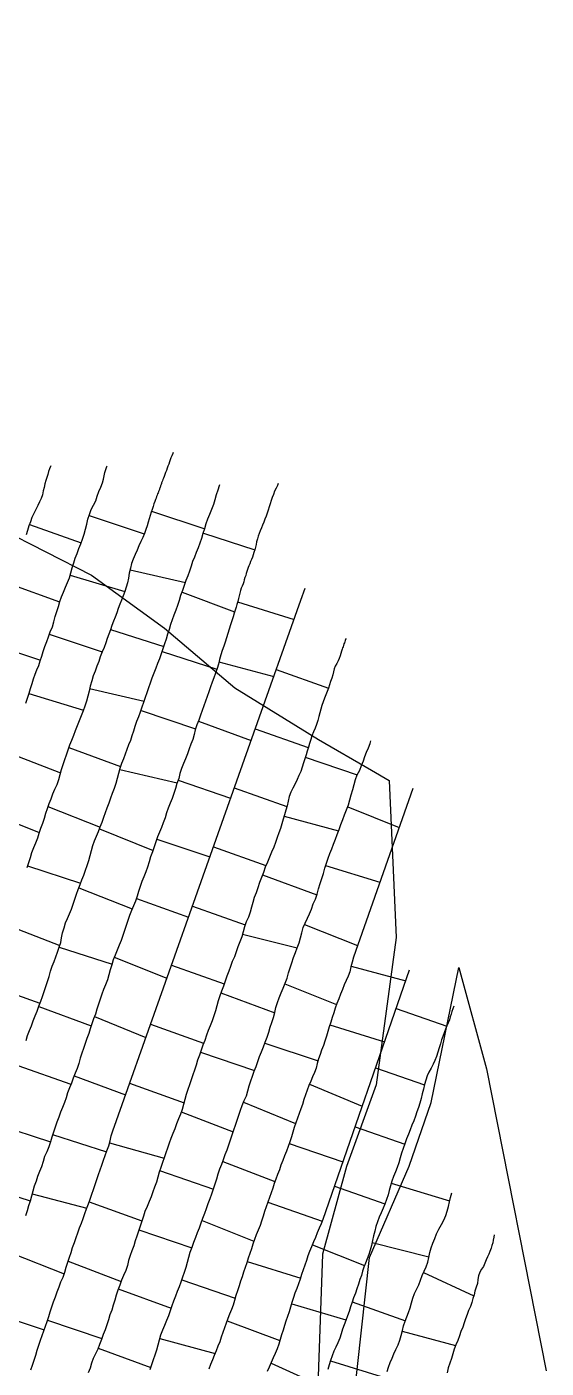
# Model space of a CAD drawing. Extents: x 703186 to 703989, y 1560402 to 1561368.
# Drawn here: x 703926.1 to 703967.6, y 1560794 to 1560900.9 of the extents above; entities that cross this region are included whole.
import ezdxf

# ---------------------------------------------------------------- set-up
doc = ezdxf.new("R2010")
doc.units = 0
for name, color, linetype in [('10124_2002_REAL', 30, 'Continuous'), ('AGROCAD PLL', 7, 'Continuous'), ('PANTE_2002', 7, 'Continuous')]:
    doc.layers.add(name, color=color, linetype=linetype)

msp = doc.modelspace()

# ---------------------------------------------------------------- linework, layer by layer
at = {"layer": '10124_2002_REAL'}
for points in [[(703937.8133, 1560867.0003), (703937.7774, 1560866.9059), (703937.7068, 1560866.741), (703937.6398, 1560866.5747), (703937.5822, 1560866.409), (703937.5182, 1560866.2402), (703937.4586, 1560866.0737), (703937.3982, 1560865.9045), (703937.3357, 1560865.7358), (703937.2718, 1560865.5669), (703937.204, 1560865.3999), (703937.1417, 1560865.2352), (703937.0839, 1560865.0819), (703937.034, 1560864.9475), (703936.9887, 1560864.8333), (703936.9564, 1560864.7454), (703936.9265, 1560864.6775), (703936.9031, 1560864.6184), (703936.8884, 1560864.5765), (703936.8747, 1560864.5188), (703936.8564, 1560864.4479), (703936.8396, 1560864.3914), (703936.8136, 1560864.3455), (703936.7939, 1560864.2895), (703936.7724, 1560864.2235), (703936.7556, 1560864.166), (703936.7352, 1560864.112), (703936.7179, 1560864.0549), (703936.6974, 1560863.995), (703936.6761, 1560863.9374), (703936.6529, 1560863.8823), (703936.6327, 1560863.8247), (703936.6085, 1560863.7683), (703936.5739, 1560863.695), (703936.5353, 1560863.5904), (703936.4934, 1560863.4784), (703936.447, 1560863.3639), (703936.4049, 1560863.2367), (703936.3514, 1560863.0781), (703936.2838, 1560862.8937), (703936.2106, 1560862.6872), (703936.1258, 1560862.4637), (703936.0477, 1560862.2264), (703935.9697, 1560861.975), (703935.8982, 1560861.7128), (703935.8193, 1560861.4377), (703935.7265, 1560861.1553), (703935.6267, 1560860.859), (703935.5254, 1560860.5502), (703935.4017, 1560860.2301), (703935.243, 1560859.8998), (703935.0867, 1560859.5638), (703934.9402, 1560859.2186), (703934.7914, 1560858.8598), (703934.6201, 1560858.504), (703934.4922, 1560858.1443), (703934.4032, 1560857.7675), (703934.3146, 1560857.3724), (703934.2492, 1560856.9889), (703934.1732, 1560856.6174), (703934.0625, 1560856.2606), (703933.9572, 1560855.9131), (703933.829, 1560855.5608), (703933.6975, 1560855.2279), (703933.5568, 1560854.8902), (703933.424, 1560854.5544), (703933.3125, 1560854.212), (703933.1839, 1560853.8676), (703933.0437, 1560853.5379), (703932.9121, 1560853.2), (703932.802, 1560852.8594), (703932.6819, 1560852.5213), (703932.5517, 1560852.1761), (703932.4342, 1560851.8163), (703932.2977, 1560851.4611), (703932.1538, 1560851.0893), (703931.9973, 1560850.7157), (703931.8692, 1560850.3429), (703931.7262, 1560849.9552), (703931.5784, 1560849.5604), (703931.4403, 1560849.1769), (703931.3143, 1560848.7855), (703931.1955, 1560848.3741), (703931.1013, 1560847.9705), (703931.0053, 1560847.5597), (703930.9018, 1560847.1611), (703930.7744, 1560846.774), (703930.628, 1560846.3992), (703930.4795, 1560846.0092), (703930.3209, 1560845.6072), (703930.1563, 1560845.2051), (703929.9918, 1560844.8108), (703929.8506, 1560844.4223), (703929.6892, 1560844.0336), (703929.5412, 1560843.6501), (703929.4004, 1560843.2654), (703929.2622, 1560842.8727), (703929.1307, 1560842.4814), (703928.9975, 1560842.0894), (703928.8843, 1560841.6876), (703928.7819, 1560841.2904), (703928.6578, 1560840.9046), (703928.5166, 1560840.5094), (703928.3346, 1560840.1338), (703928.1771, 1560839.7533), (703928.0384, 1560839.3643), (703927.9011, 1560838.9709), (703927.7528, 1560838.595), (703927.621, 1560838.2089), (703927.51, 1560837.8071), (703927.3923, 1560837.4085), (703927.2333, 1560837.0182), (703927.106, 1560836.6261), (703926.9807, 1560836.2429), (703926.8323, 1560835.8537), (703926.6745, 1560835.4674), (703926.5176, 1560835.0715), (703926.392, 1560834.68), (703926.2613, 1560834.2777), (703926.1298, 1560833.8772)], [(703926.0501, 1560847.0069), (703926.1898, 1560847.4039), (703926.3096, 1560847.7998), (703926.4231, 1560848.1869), (703926.5572, 1560848.5687), (703926.6671, 1560848.947), (703926.7941, 1560849.3131), (703926.9465, 1560849.667), (703927.081, 1560850.023), (703927.2063, 1560850.3838), (703927.3296, 1560850.7493), (703927.4519, 1560851.1337), (703927.5791, 1560851.5228), (703927.7245, 1560851.9132), (703927.8565, 1560852.3101), (703927.9893, 1560852.7104), (703928.1746, 1560853.1021), (703928.3003, 1560853.506), (703928.4027, 1560853.9169), (703928.5218, 1560854.3309), (703928.6506, 1560854.727), (703928.7627, 1560855.117), (703928.8982, 1560855.4963), (703929.0539, 1560855.8725), (703929.2201, 1560856.2507), (703929.3742, 1560856.6306), (703929.5288, 1560857.0129), (703929.6438, 1560857.3965), (703929.7604, 1560857.7964), (703929.8738, 1560858.1901), (703930.0019, 1560858.5717), (703930.1424, 1560858.9535), (703930.2903, 1560859.3327), (703930.4466, 1560859.7116), (703930.5745, 1560860.0946), (703930.7071, 1560860.483), (703930.828, 1560860.8729), (703930.9302, 1560861.2755), (703931.0135, 1560861.6779), (703931.1346, 1560862.0453), (703931.2604, 1560862.4413), (703931.4459, 1560862.7891), (703931.6319, 1560863.1386), (703931.7593, 1560863.515), (703931.8849, 1560863.886), (703932.046, 1560864.233), (703932.1692, 1560864.5654), (703932.2569, 1560864.8645), (703932.296, 1560865.1464), (703932.3575, 1560865.4092), (703932.4359, 1560865.6513), (703932.5121, 1560865.8819), (703932.5344, 1560865.9421)], [(703928.041, 1560865.9421), (703928.0207, 1560865.8928), (703927.9425, 1560865.6933), (703927.8705, 1560865.4808), (703927.7994, 1560865.2543), (703927.7254, 1560865.0141), (703927.6488, 1560864.7659), (703927.5782, 1560864.5003), (703927.5104, 1560864.218), (703927.4505, 1560863.9287), (703927.3745, 1560863.6331), (703927.2684, 1560863.3397), (703927.1417, 1560863.0536), (703927.001, 1560862.7628), (703926.8422, 1560862.4586), (703926.6844, 1560862.1399), (703926.5275, 1560861.818), (703926.416, 1560861.4811), (703926.2968, 1560861.1416), (703926.1874, 1560860.7868), (703926.0806, 1560860.4234)], [(703946.1922, 1560864.5214), (703946.1307, 1560864.3716), (703946.0301, 1560864.1413), (703945.9145, 1560863.9018), (703945.8099, 1560863.6541), (703945.7211, 1560863.4101), (703945.6328, 1560863.1633), (703945.5513, 1560862.9097), (703945.4787, 1560862.6571), (703945.3992, 1560862.4055), (703945.316, 1560862.1541), (703945.2272, 1560861.9154), (703945.1383, 1560861.682), (703945.0399, 1560861.4502), (703944.9472, 1560861.2136), (703944.8525, 1560860.9778), (703944.7598, 1560860.7516), (703944.6837, 1560860.5329), (703944.6115, 1560860.3146), (703944.543, 1560860.0999), (703944.4761, 1560859.8856), (703944.4296, 1560859.6676), (703944.378, 1560859.4528), (703944.3276, 1560859.2385), (703944.2634, 1560859.032), (703944.1976, 1560858.8369), (703944.1344, 1560858.6516), (703944.0639, 1560858.4705), (703943.9943, 1560858.2931), (703943.9251, 1560858.1227), (703943.8629, 1560857.9722), (703943.8067, 1560857.8207), (703943.7532, 1560857.6613), (703943.7, 1560857.5009), (703943.6494, 1560857.3441), (703943.6007, 1560857.1877), (703943.5458, 1560857.0219), (703943.4934, 1560856.8533), (703943.4484, 1560856.6869), (703943.3949, 1560856.5162), (703943.3233, 1560856.345), (703943.2516, 1560856.1734), (703943.1861, 1560855.9799), (703943.1356, 1560855.7834), (703943.0908, 1560855.5726), (703943.033, 1560855.3537), (703942.9682, 1560855.1254), (703942.8943, 1560854.8861), (703942.8293, 1560854.6674), (703942.7594, 1560854.4376), (703942.6846, 1560854.1787), (703942.5981, 1560853.8941), (703942.4961, 1560853.5792), (703942.3911, 1560853.2568), (703942.291, 1560852.9208), (703942.1816, 1560852.5762), (703942.0659, 1560852.2286), (703941.9555, 1560851.8779), (703941.8482, 1560851.5434), (703941.7324, 1560851.215), (703941.6221, 1560850.8607), (703941.5207, 1560850.4986), (703941.4215, 1560850.1284), (703941.3137, 1560849.7621), (703941.1924, 1560849.4087), (703941.0613, 1560849.0411), (703940.9332, 1560848.6764), (703940.7944, 1560848.3031), (703940.6542, 1560847.9233), (703940.5259, 1560847.5497), (703940.4001, 1560847.1704), (703940.258, 1560846.7995), (703940.1207, 1560846.42), (703939.9879, 1560846.0438), (703939.8571, 1560845.6576), (703939.7163, 1560845.2763), (703939.5825, 1560844.8939), (703939.4862, 1560844.5022), (703939.3741, 1560844.1206), (703939.2315, 1560843.7404), (703939.0981, 1560843.3615), (703938.962, 1560842.9695), (703938.7946, 1560842.5821), (703938.6302, 1560842.2053), (703938.4742, 1560841.8088), (703938.3578, 1560841.4113), (703938.2552, 1560841.0116), (703938.1173, 1560840.6077), (703937.9972, 1560840.1995), (703937.8587, 1560839.7972), (703937.7279, 1560839.4096), (703937.5853, 1560839.0287), (703937.4172, 1560838.6401), (703937.2843, 1560838.2534), (703937.1757, 1560837.8587), (703937.0161, 1560837.474), (703936.8723, 1560837.0913), (703936.7213, 1560836.7112), (703936.567, 1560836.3412), (703936.4354, 1560835.9468), (703936.3066, 1560835.5442), (703936.1754, 1560835.1467), (703936.018, 1560834.7477), (703935.8894, 1560834.3455), (703935.7695, 1560833.9392), (703935.6298, 1560833.5489), (703935.4686, 1560833.1666), (703935.3252, 1560832.7772), (703935.1742, 1560832.3929), (703935.056, 1560831.9994), (703934.95, 1560831.6092), (703934.8078, 1560831.2125), (703934.6481, 1560830.8427), (703934.4841, 1560830.4652), (703934.3422, 1560830.0658), (703934.1952, 1560829.6756), (703934.0522, 1560829.287), (703933.9322, 1560828.8859), (703933.8066, 1560828.4881), (703933.658, 1560828.0844), (703933.4969, 1560827.7013), (703933.3367, 1560827.3132), (703933.1782, 1560826.9177), (703933.0268, 1560826.5412), (703932.9156, 1560826.1458), (703932.7961, 1560825.7529), (703932.6727, 1560825.3504), (703932.5673, 1560824.9443), (703932.4221, 1560824.5511), (703932.2609, 1560824.1733), (703932.1167, 1560823.7948), (703931.9834, 1560823.4039), (703931.8523, 1560823.0138), (703931.7324, 1560822.6178), (703931.6024, 1560822.2187), (703931.4431, 1560821.8317), (703931.3196, 1560821.4418), (703931.196, 1560821.0518), (703931.0713, 1560820.6586), (703930.9314, 1560820.2701), (703930.7923, 1560819.8821), (703930.659, 1560819.4853), (703930.5292, 1560819.0922), (703930.4003, 1560818.6927), (703930.2837, 1560818.289), (703930.1416, 1560817.8913), (703929.9848, 1560817.5074), (703929.8389, 1560817.116), (703929.6886, 1560816.7174), (703929.5366, 1560816.3357), (703929.3932, 1560815.9455), (703929.2627, 1560815.5487), (703929.1343, 1560815.1575), (703928.9762, 1560814.7702), (703928.8322, 1560814.3836), (703928.681, 1560813.9943), (703928.5294, 1560813.5909), (703928.4027, 1560813.2012), (703928.2595, 1560812.8142), (703928.1329, 1560812.4151), (703928.0192, 1560812.0183), (703927.8887, 1560811.6301), (703927.7264, 1560811.2406), (703927.5549, 1560810.855), (703927.4308, 1560810.4607), (703927.3061, 1560810.05), (703927.134, 1560809.6606), (703926.9916, 1560809.2764), (703926.8689, 1560808.8824), (703926.7321, 1560808.4966), (703926.6175, 1560808.1075), (703926.5129, 1560807.7039), (703926.4033, 1560807.3122), (703926.2756, 1560806.9225), (703926.1503, 1560806.5335), (703926.0158, 1560806.137)], [(703926.0923, 1560820.1095), (703926.1984, 1560820.5019), (703926.3556, 1560820.8973), (703926.5175, 1560821.2808), (703926.6532, 1560821.6755), (703926.7988, 1560822.0673), (703926.9471, 1560822.457), (703927.0933, 1560822.8505), (703927.2401, 1560823.2371), (703927.3793, 1560823.6289), (703927.5189, 1560824.0192), (703927.6489, 1560824.4153), (703927.7717, 1560824.8195), (703927.907, 1560825.2267), (703928.0351, 1560825.629), (703928.1614, 1560826.026), (703928.3089, 1560826.4086), (703928.4463, 1560826.7927), (703928.5905, 1560827.1639), (703928.7167, 1560827.5429), (703928.8357, 1560827.9167), (703928.9079, 1560828.3056), (703928.9863, 1560828.7069), (703929.1039, 1560829.0978), (703929.2311, 1560829.4803), (703929.3849, 1560829.8461), (703929.54, 1560830.2114), (703929.6899, 1560830.5873), (703929.8285, 1560830.978), (703929.9666, 1560831.3721), (703930.0961, 1560831.7669), (703930.2302, 1560832.1569), (703930.3787, 1560832.5372), (703930.5325, 1560832.9163), (703930.6854, 1560833.2949), (703930.8254, 1560833.6844), (703930.9636, 1560834.0732), (703931.0951, 1560834.4667), (703931.1975, 1560834.8722), (703931.2949, 1560835.2685), (703931.4088, 1560835.6491), (703931.5485, 1560836.0343), (703931.6942, 1560836.4047), (703931.8426, 1560836.7751), (703931.996, 1560837.1523), (703932.1432, 1560837.5322), (703932.2851, 1560837.9124), (703932.4245, 1560838.2829), (703932.5589, 1560838.6708), (703932.7046, 1560839.0639), (703932.8466, 1560839.4522), (703932.9851, 1560839.8453), (703933.119, 1560840.2369), (703933.261, 1560840.6306), (703933.3759, 1560841.0361), (703933.4856, 1560841.4367), (703933.5776, 1560841.8305), (703933.7076, 1560842.2301), (703933.8642, 1560842.6077), (703934.0097, 1560842.9741), (703934.1316, 1560843.3505), (703934.2861, 1560843.7081), (703934.4348, 1560844.0716), (703934.5549, 1560844.4416), (703934.6768, 1560844.8102), (703934.7927, 1560845.1821), (703934.9185, 1560845.5617), (703935.0713, 1560845.9352), (703935.2166, 1560846.3167), (703935.3477, 1560846.7059), (703935.4682, 1560847.0943), (703935.611, 1560847.4748), (703935.738, 1560847.8604), (703935.8612, 1560848.2533), (703936.0087, 1560848.6389), (703936.142, 1560849.0328), (703936.305, 1560849.4207), (703936.4458, 1560849.8169), (703936.5904, 1560850.2016), (703936.7458, 1560850.5839), (703936.887, 1560850.9686), (703937.0132, 1560851.3596), (703937.1511, 1560851.7597), (703937.2808, 1560852.1503), (703937.3943, 1560852.5377), (703937.5146, 1560852.9203), (703937.6292, 1560853.298), (703937.7564, 1560853.6837), (703937.8933, 1560854.0629), (703938.0426, 1560854.4448), (703938.1827, 1560854.8336), (703938.3167, 1560855.2315), (703938.4323, 1560855.6329), (703938.5794, 1560856.0268), (703938.7152, 1560856.4148), (703938.8586, 1560856.8071), (703939.0011, 1560857.1892), (703939.1533, 1560857.5691), (703939.2795, 1560857.9483), (703939.3957, 1560858.323), (703939.5442, 1560858.6897), (703939.6897, 1560859.0585), (703939.8358, 1560859.4208), (703939.9729, 1560859.7999), (703940.1004, 1560860.1768), (703940.2217, 1560860.5573), (703940.3473, 1560860.9445), (703940.455, 1560861.3357), (703940.5822, 1560861.7054), (703940.7351, 1560862.0872), (703940.8964, 1560862.4872), (703941.0529, 1560862.8645), (703941.1654, 1560863.262), (703941.2786, 1560863.6499), (703941.4106, 1560864.02), (703941.5156, 1560864.3548), (703941.5427, 1560864.4485)], [(703926.4424, 1560793.8438), (703926.5813, 1560794.2341), (703926.7272, 1560794.6296), (703926.8487, 1560795.029), (703926.9671, 1560795.4254), (703927.0896, 1560795.8186), (703927.2243, 1560796.2087), (703927.3565, 1560796.5809), (703927.4875, 1560796.9569), (703927.6225, 1560797.3446), (703927.7545, 1560797.7132), (703927.8847, 1560798.0986), (703928.0108, 1560798.484), (703928.1306, 1560798.8795), (703928.2682, 1560799.284), (703928.4207, 1560799.6831), (703928.5555, 1560800.0793), (703928.7036, 1560800.4698), (703928.8589, 1560800.8637), (703929.0271, 1560801.2458), (703929.1585, 1560801.6431), (703929.273, 1560802.0451), (703929.4007, 1560802.4402), (703929.552, 1560802.8297), (703929.6671, 1560803.2154), (703929.7843, 1560803.6112), (703929.9302, 1560804.0073), (703930.0699, 1560804.393), (703930.2028, 1560804.781), (703930.347, 1560805.1634), (703930.4904, 1560805.5424), (703930.6222, 1560805.9297), (703930.7566, 1560806.3137), (703930.9062, 1560806.6995), (703931.0577, 1560807.0792), (703931.1944, 1560807.4618), (703931.3223, 1560807.854), (703931.458, 1560808.2418), (703931.5901, 1560808.6292), (703931.7188, 1560809.0165), (703931.8426, 1560809.4129), (703931.9885, 1560809.7986), (703932.1148, 1560810.1809), (703932.2586, 1560810.5584), (703932.3959, 1560810.939), (703932.5299, 1560811.3154), (703932.6678, 1560811.7026), (703932.7807, 1560812.0974), (703932.8705, 1560812.5005), (703932.9895, 1560812.895), (703948.0044, 1560855.2226), (703948.3402, 1560856.171)], [(703951.6091, 1560852.1359), (703951.6065, 1560852.1307), (703951.547, 1560852.0021), (703951.5118, 1560851.904), (703951.4831, 1560851.8214), (703951.4438, 1560851.7286), (703951.4118, 1560851.6117), (703951.3689, 1560851.5113), (703951.3384, 1560851.4256), (703951.3052, 1560851.3081), (703951.2569, 1560851.1466), (703951.205, 1560850.9601), (703951.1442, 1560850.7812), (703951.0673, 1560850.581), (703950.9754, 1560850.3786), (703950.8651, 1560850.1747), (703950.7496, 1560849.966), (703950.662, 1560849.747), (703950.5992, 1560849.5126), (703950.5442, 1560849.2577), (703950.4692, 1560849.003), (703950.3756, 1560848.7412), (703950.2954, 1560848.4738), (703950.2058, 1560848.2005), (703950.104, 1560847.9332), (703949.9935, 1560847.6716), (703949.8859, 1560847.403), (703949.787, 1560847.1154), (703949.6904, 1560846.8232), (703949.6118, 1560846.5386), (703949.5235, 1560846.2469), (703949.4407, 1560845.9353), (703949.3484, 1560845.6255), (703949.2469, 1560845.3208), (703949.1347, 1560845.0193), (703949.0101, 1560844.7213), (703948.8923, 1560844.4151), (703948.7975, 1560844.1075), (703948.7037, 1560843.8039), (703948.6111, 1560843.4988), (703948.5138, 1560843.1949), (703948.4213, 1560842.8811), (703948.3142, 1560842.5667), (703948.2161, 1560842.2429), (703948.1222, 1560841.9081), (703947.9999, 1560841.5675), (703947.8371, 1560841.2449), (703947.6996, 1560840.914), (703947.5425, 1560840.5809), (703947.3768, 1560840.2436), (703947.2079, 1560839.903), (703947.0745, 1560839.557), (703946.9807, 1560839.1954), (703946.9002, 1560838.8318), (703946.7958, 1560838.4682), (703946.6973, 1560838.1101), (703946.5988, 1560837.7476), (703946.4889, 1560837.3821), (703946.3683, 1560837.0274), (703946.242, 1560836.6634), (703946.118, 1560836.2866), (703945.9814, 1560835.9109), (703945.8368, 1560835.5212), (703945.6643, 1560835.1227), (703945.4962, 1560834.7347), (703945.3312, 1560834.3272), (703945.1628, 1560833.9316), (703945.0286, 1560833.5198), (703944.8751, 1560833.0999), (703944.6941, 1560832.7134), (703944.5788, 1560832.297), (703944.4372, 1560831.8913), (703944.2917, 1560831.5151), (703944.1795, 1560831.1275), (703944.0579, 1560830.7412), (703943.9514, 1560830.3501), (703943.8161, 1560829.951), (703943.6501, 1560829.5664), (703943.5109, 1560829.1761), (703943.3988, 1560828.7728), (703943.2985, 1560828.3686), (703943.1458, 1560827.9709), (703942.9785, 1560827.5827), (703942.8552, 1560827.1844), (703942.7187, 1560826.7905), (703942.5359, 1560826.404), (703942.3829, 1560826.0183), (703942.2443, 1560825.6315), (703942.1102, 1560825.2371), (703941.9575, 1560824.8471), (703941.8227, 1560824.4537), (703941.6759, 1560824.0547), (703941.5351, 1560823.6707), (703941.4106, 1560823.2678), (703941.297, 1560822.8668), (703941.1815, 1560822.4687), (703941.0541, 1560822.0752), (703940.9183, 1560821.6821), (703940.7696, 1560821.2935), (703940.6179, 1560820.9121), (703940.4752, 1560820.5257), (703940.3315, 1560820.124), (703940.1785, 1560819.7375), (703940.0393, 1560819.3465), (703939.9035, 1560818.9444), (703939.7671, 1560818.5529), (703939.6418, 1560818.1548), (703939.5145, 1560817.7572), (703939.3795, 1560817.3658), (703939.2618, 1560816.9715), (703939.1215, 1560816.5847), (703938.9896, 1560816.1952), (703938.8546, 1560815.8006), (703938.7487, 1560815.4011), (703938.6492, 1560815.004), (703938.5387, 1560814.6178), (703938.3928, 1560814.2373), (703938.2331, 1560813.8552), (703938.0816, 1560813.4721), (703937.9386, 1560813.0792), (703937.7826, 1560812.6898), (703937.64, 1560812.3068), (703937.4941, 1560811.9195), (703937.3513, 1560811.5356), (703937.2194, 1560811.1501), (703937.1058, 1560810.7638), (703936.9621, 1560810.3726), (703936.8209, 1560809.984), (703936.6899, 1560809.6011), (703936.5779, 1560809.2034), (703936.479, 1560808.8047), (703936.3377, 1560808.4236), (703936.1925, 1560808.0378), (703936.0456, 1560807.658), (703935.8878, 1560807.2702), (703935.7265, 1560806.8799), (703935.5657, 1560806.4882), (703935.4382, 1560806.0924), (703935.3021, 1560805.6962), (703935.1707, 1560805.2989), (703935.0392, 1560804.9153), (703934.9062, 1560804.5182), (703934.7925, 1560804.1254), (703934.6623, 1560803.7406), (703934.5267, 1560803.3511), (703934.3777, 1560802.9615), (703934.2583, 1560802.5709), (703934.1595, 1560802.1651), (703934.0351, 1560801.7661), (703933.8604, 1560801.3808), (703933.699, 1560800.9979), (703933.546, 1560800.6022), (703933.4006, 1560800.2056), (703933.2706, 1560799.8123), (703933.1543, 1560799.4173), (703933.0322, 1560799.0166), (703932.9062, 1560798.6202), (703932.7706, 1560798.2279), (703932.6487, 1560797.839), (703932.515, 1560797.441), (703932.3846, 1560797.0459), (703932.2362, 1560796.6561), (703932.0833, 1560796.2617), (703931.9359, 1560795.8728), (703931.7959, 1560795.4917), (703931.619, 1560795.1154), (703931.4415, 1560794.7537), (703931.309, 1560794.3766), (703931.1845, 1560793.9868), (703931.0404, 1560793.6048)], [(703935.9713, 1560793.8875), (703936.1139, 1560794.2791), (703936.2559, 1560794.6683), (703936.3809, 1560795.0578), (703936.5127, 1560795.4403), (703936.6288, 1560795.8401), (703936.722, 1560796.2484), (703936.8291, 1560796.6437), (703936.9865, 1560797.0338), (703937.1418, 1560797.4168), (703937.3065, 1560797.803), (703937.4639, 1560798.1924), (703937.6047, 1560798.5864), (703937.7392, 1560798.9771), (703937.8744, 1560799.3557), (703938.0233, 1560799.7409), (703938.1601, 1560800.1136), (703938.3133, 1560800.4944), (703938.4439, 1560800.8777), (703938.5754, 1560801.2616), (703938.7138, 1560801.6468), (703938.846, 1560802.0387), (703938.9541, 1560802.4352), (703939.0561, 1560802.8475), (703939.1833, 1560803.2425), (703939.3239, 1560803.6384), (703939.458, 1560804.0289), (703939.6102, 1560804.4162), (703939.7617, 1560804.8014), (703939.9033, 1560805.1832), (703940.0417, 1560805.576), (703940.1921, 1560805.9516), (703940.3489, 1560806.3303), (703940.4788, 1560806.7259), (703940.6146, 1560807.1127), (703940.7634, 1560807.5024), (703940.9046, 1560807.8903), (703941.0342, 1560808.2773), (703941.1611, 1560808.6764), (703941.2862, 1560809.0729), (703941.4143, 1560809.4696), (703941.5458, 1560809.8674), (703941.6951, 1560810.2478), (703941.8439, 1560810.6316), (703941.9738, 1560811.0206), (703942.114, 1560811.403), (703942.2575, 1560811.7954), (703942.3839, 1560812.1932), (703942.5148, 1560812.5836), (703942.6436, 1560812.9756), (703942.7829, 1560813.3598), (703942.9131, 1560813.7581), (703943.0522, 1560814.1602), (703943.1909, 1560814.5432), (703943.3248, 1560814.938), (703943.486, 1560815.3338), (703943.6581, 1560815.7038), (703943.7684, 1560816.0991), (703943.8756, 1560816.5017), (703944.0128, 1560816.8888), (703944.1518, 1560817.2704), (703944.2806, 1560817.6587), (703944.4286, 1560818.0496), (703944.5688, 1560818.4371), (703944.7096, 1560818.829), (703944.868, 1560819.2111), (703945.0201, 1560819.5979), (703945.1474, 1560819.9875), (703945.3084, 1560820.3762), (703945.4379, 1560820.7729), (703945.5567, 1560821.1611), (703945.6951, 1560821.5552), (703945.8302, 1560821.9488), (703945.9314, 1560822.3399), (703946.0188, 1560822.7441), (703946.1307, 1560823.1368), (703946.2864, 1560823.5216), (703946.442, 1560823.9072), (703946.6031, 1560824.295), (703946.7609, 1560824.6892), (703946.9083, 1560825.088), (703947.0279, 1560825.4977), (703947.1651, 1560825.9053), (703947.2977, 1560826.3106), (703947.417, 1560826.7225), (703947.5668, 1560827.1214), (703947.7134, 1560827.5109), (703947.8799, 1560827.9065), (703947.9901, 1560828.2915), (703948.0919, 1560828.7032), (703948.1974, 1560829.1096), (703948.343, 1560829.4759), (703948.5246, 1560829.8534), (703948.6914, 1560830.2178), (703948.8419, 1560830.5965), (703948.9994, 1560831.0025), (703949.1647, 1560831.3819), (703949.2941, 1560831.7918), (703949.4109, 1560832.2155), (703949.541, 1560832.6294), (703949.683, 1560833.0272), (703949.8175, 1560833.4355), (703949.9216, 1560833.8518), (703950.0438, 1560834.2521), (703950.1796, 1560834.639), (703950.3121, 1560835.0177), (703950.4708, 1560835.3929), (703950.6026, 1560835.7786), (703950.7634, 1560836.1647), (703950.9107, 1560836.5492), (703951.0618, 1560836.935), (703951.1999, 1560837.3345), (703951.3467, 1560837.728), (703951.4926, 1560838.1108), (703951.6492, 1560838.506), (703951.8047, 1560838.8945), (703951.919, 1560839.3034), (703952.0332, 1560839.7115), (703952.1462, 1560840.1171), (703952.2618, 1560840.5263), (703952.3679, 1560840.9223), (703952.5122, 1560841.306), (703952.7046, 1560841.6731), (703952.8584, 1560842.0408), (703952.9989, 1560842.3995), (703953.1091, 1560842.7548), (703953.2511, 1560843.1124), (703953.3922, 1560843.4542), (703953.5256, 1560843.7911), (703953.6034, 1560844.0016)], [(703956.9516, 1560840.212), (703952.2042, 1560826.7484), (703952.1022, 1560826.3554), (703951.9982, 1560825.9737), (703951.9085, 1560825.597), (703951.7888, 1560825.2304), (703951.6256, 1560824.8886), (703951.46, 1560824.5438), (703951.3194, 1560824.1789), (703951.1721, 1560823.8084), (703951.0273, 1560823.4352), (703950.8757, 1560823.0577), (703950.7562, 1560822.688), (703950.631, 1560822.3173), (703950.4998, 1560821.9496), (703950.3873, 1560821.5801), (703950.2728, 1560821.2112), (703950.1624, 1560820.8273), (703950.0424, 1560820.4465), (703949.9318, 1560820.0685), (703949.8007, 1560819.7044), (703949.6571, 1560819.3471), (703949.5336, 1560818.9871), (703949.4221, 1560818.637), (703949.3161, 1560818.273), (703949.218, 1560817.9091), (703949.0827, 1560817.5618), (703948.9391, 1560817.2241), (703948.7959, 1560816.872), (703948.6477, 1560816.5163), (703948.5108, 1560816.1473), (703948.3684, 1560815.7722), (703948.2455, 1560815.4004), (703948.1322, 1560815.0209), (703947.9905, 1560814.6528), (703947.8605, 1560814.2878), (703947.733, 1560813.9162), (703947.5995, 1560813.5421), (703947.4822, 1560813.1676), (703947.3649, 1560812.7908), (703947.2494, 1560812.4171), (703947.1313, 1560812.0358), (703947.0027, 1560811.6576), (703946.8617, 1560811.2912), (703946.7098, 1560810.9224), (703946.5598, 1560810.5458), (703946.4134, 1560810.1755), (703946.2879, 1560809.8057), (703946.1413, 1560809.431), (703946.0052, 1560809.0617), (703945.8871, 1560808.6953), (703945.7679, 1560808.327), (703945.6263, 1560807.9541), (703945.5014, 1560807.5844), (703945.3713, 1560807.2234), (703945.2444, 1560806.8527), (703945.1138, 1560806.4774), (703944.9956, 1560806.0956), (703944.8751, 1560805.7162), (703944.7448, 1560805.3465), (703944.5918, 1560804.9782), (703944.4431, 1560804.6135), (703944.3114, 1560804.2483), (703944.1772, 1560803.8809), (703944.0605, 1560803.5027), (703943.9373, 1560803.1268), (703943.8106, 1560802.7574), (703943.6929, 1560802.376), (703943.5672, 1560802.006), (703943.436, 1560801.643), (703943.3168, 1560801.2723), (703943.1961, 1560800.9079), (703943.0716, 1560800.5359), (703942.936, 1560800.1579), (703942.818, 1560799.7731), (703942.7183, 1560799.3856), (703942.6127, 1560799.0057), (703942.4641, 1560798.6494), (703942.3136, 1560798.2964), (703942.1834, 1560797.9427), (703942.0458, 1560797.5735), (703941.9115, 1560797.2051), (703941.781, 1560796.8308), (703941.6578, 1560796.4613), (703941.5302, 1560796.0941), (703941.3924, 1560795.7265), (703941.2551, 1560795.3624), (703941.0878, 1560795.0061), (703940.9407, 1560794.6387), (703940.8003, 1560794.2732), (703940.6717, 1560793.9071)], [(703945.3486, 1560793.737), (703945.5083, 1560794.0996), (703945.6713, 1560794.4593), (703945.8267, 1560794.8221), (703945.9804, 1560795.1925), (703946.1305, 1560795.5616), (703946.2644, 1560795.9283), (703946.3752, 1560796.3), (703946.4869, 1560796.664), (703946.6078, 1560797.0388), (703946.7174, 1560797.4043), (703946.8365, 1560797.7707), (703946.9751, 1560798.1368), (703947.0947, 1560798.5026), (703947.207, 1560798.8775), (703947.3183, 1560799.259), (703947.4429, 1560799.6362), (703947.5532, 1560800.0023), (703947.6978, 1560800.3667), (703947.8421, 1560800.7351), (703947.9761, 1560801.11), (703948.0906, 1560801.4822), (703948.2213, 1560801.8452), (703948.3516, 1560802.2179), (703948.4786, 1560802.5824), (703948.5956, 1560802.9542), (703948.727, 1560803.3234), (703948.8855, 1560803.6949), (703949.0344, 1560804.0714), (703949.1889, 1560804.4389), (703949.3305, 1560804.8137), (703949.4976, 1560805.165), (703949.6396, 1560805.5191), (703949.7776, 1560805.8773), (703956.6769, 1560825.7414)], [(703960.2147, 1560822.8583), (703960.1389, 1560822.6474), (703960.0621, 1560822.4255), (703959.998, 1560822.2187), (703959.9348, 1560821.9988), (703959.8645, 1560821.7665), (703959.7703, 1560821.5205), (703959.6649, 1560821.2707), (703959.5606, 1560821.0067), (703959.4482, 1560820.7271), (703959.3248, 1560820.4398), (703959.2267, 1560820.1533), (703959.1477, 1560819.84), (703959.0506, 1560819.5183), (703958.9475, 1560819.1839), (703958.8415, 1560818.8433), (703958.6949, 1560818.5257), (703958.5526, 1560818.2217), (703958.404, 1560817.894), (703958.2317, 1560817.582), (703958.0866, 1560817.2813), (703957.9836, 1560816.9439), (703957.8764, 1560816.5992), (703957.786, 1560816.2288), (703957.6906, 1560815.8526), (703957.596, 1560815.4884), (703957.504, 1560815.1271), (703957.395, 1560814.7676), (703957.2709, 1560814.4191), (703957.1473, 1560814.067), (703957.0166, 1560813.7047), (703956.8673, 1560813.3542), (703956.7249, 1560813), (703956.5882, 1560812.6358), (703956.4422, 1560812.2587), (703956.314, 1560811.8797), (703956.1765, 1560811.5048), (703956.045, 1560811.1168), (703955.921, 1560810.7469), (703955.821, 1560810.3611), (703955.6881, 1560809.9936), (703955.5534, 1560809.6359), (703955.4094, 1560809.2576), (703955.2712, 1560808.8994), (703955.1578, 1560808.5291), (703955.0663, 1560808.1545), (703954.9663, 1560807.7934), (703954.8339, 1560807.4263), (703954.705, 1560807.0714), (703954.5809, 1560806.7362), (703954.4262, 1560806.3652), (703954.268, 1560806.011), (703954.1204, 1560805.6529), (703954.0015, 1560805.2791), (703953.8963, 1560804.9065), (703953.8092, 1560804.5317), (703953.7317, 1560804.1545), (703953.6351, 1560803.7696), (703953.5382, 1560803.3963), (703953.4326, 1560803.0434), (703953.293, 1560802.7057), (703953.1537, 1560802.3618), (703953.0421, 1560802.0447), (703952.9317, 1560801.7142), (703952.8343, 1560801.3682), (703952.7174, 1560801.0416), (703952.6043, 1560800.6847), (703952.4824, 1560800.3146), (703952.3565, 1560799.9628), (703952.2177, 1560799.6004), (703952.0896, 1560799.2383), (703951.9662, 1560798.8836), (703951.8512, 1560798.5109), (703951.7173, 1560798.15), (703951.5828, 1560797.7945), (703951.4563, 1560797.4401), (703951.3352, 1560797.0877), (703951.2092, 1560796.7291), (703951.1065, 1560796.3767), (703950.9613, 1560796.0164), (703950.8032, 1560795.6614), (703950.6449, 1560795.326), (703950.5171, 1560794.9684), (703950.379, 1560794.6059), (703950.2695, 1560794.254), (703950.1609, 1560793.8858)], [(703954.9069, 1560793.7207), (703955.0062, 1560794.0751), (703955.1308, 1560794.4278), (703955.2848, 1560794.7733), (703955.4294, 1560795.1239), (703955.5955, 1560795.4811), (703955.7592, 1560795.8391), (703955.8982, 1560796.2048), (703956.0095, 1560796.59), (703956.1126, 1560796.9766), (703956.2097, 1560797.3603), (703956.3422, 1560797.7263), (703956.4714, 1560798.0769), (703956.5973, 1560798.4291), (703956.7189, 1560798.8071), (703956.8293, 1560799.1891), (703956.9489, 1560799.5698), (703957.0883, 1560799.9368), (703957.2608, 1560800.2988), (703957.4157, 1560800.6373), (703957.5428, 1560801.0011), (703957.6774, 1560801.3595), (703957.8439, 1560801.7155), (703958.0155, 1560802.0683), (703958.1357, 1560802.4311), (703958.2244, 1560802.8151), (703958.2993, 1560803.2183), (703958.4161, 1560803.5898), (703958.5512, 1560803.9591), (703958.6848, 1560804.3317), (703958.8411, 1560804.6992), (703959.0179, 1560805.0727), (703959.2202, 1560805.4283), (703959.413, 1560805.787), (703959.5659, 1560806.1471), (703959.6719, 1560806.5118), (703959.7784, 1560806.8804), (703959.8607, 1560807.2465), (703959.9467, 1560807.6041), (703960.0541, 1560807.9591)], [(703963.4397, 1560804.6113), (703963.4014, 1560804.4159), (703963.3611, 1560804.1869), (703963.3149, 1560803.9811), (703963.2495, 1560803.7635), (703963.1817, 1560803.541), (703963.0977, 1560803.2995), (703963.002, 1560803.0834), (703962.8967, 1560802.861), (703962.7922, 1560802.613), (703962.6995, 1560802.3441), (703962.578, 1560802.0898), (703962.4128, 1560801.8741), (703962.2921, 1560801.6282), (703962.1894, 1560801.3568), (703962.1357, 1560801.0458), (703962.0976, 1560800.7277), (703962.0068, 1560800.4313), (703961.8988, 1560800.1333), (703961.8348, 1560799.8384), (703961.7247, 1560799.5402), (703961.646, 1560799.2125), (703961.5457, 1560798.8878), (703961.3936, 1560798.5715), (703961.2668, 1560798.2541), (703961.1425, 1560797.9292), (703961.0262, 1560797.5947), (703960.921, 1560797.2488), (703960.7763, 1560796.908), (703960.6597, 1560796.5519), (703960.5204, 1560796.1957), (703960.379, 1560795.8474), (703960.2501, 1560795.4932), (703960.1432, 1560795.1261), (703960.0226, 1560794.7559), (703959.8877, 1560794.3785), (703959.7646, 1560794.0001), (703959.6826, 1560793.6108)]]:
    msp.add_lwpolyline(points, dxfattribs=at)
at = {"layer": 'AGROCAD PLL', "color": 1, "true_color": 0xff0000}
for points in [[(703931.1097, 1560861.9697), (703935.5131, 1560860.5183)], [(703929.5888, 1560857.213), (703933.9545, 1560855.9042)], [(703929.5888, 1560857.213), (703933.954, 1560855.9044)], [(703942.9532, 1560855.0769), (703947.4591, 1560853.6854)], [(703936.9385, 1560851.1281), (703941.2994, 1560849.7205)], [(703935.2525, 1560846.4233), (703939.6047, 1560844.9573)], [(703924.5765, 1560843.0905), (703928.8223, 1560841.4471)], [(703933.553, 1560841.7254), (703938.1336, 1560840.6553)], [(703931.9338, 1560836.9992), (703936.2125, 1560835.2591)], [(703944.9553, 1560833.3193), (703949.2775, 1560831.7392)], [(703930.2809, 1560832.2868), (703934.5511, 1560830.6194)], [(703924.4694, 1560829.3496), (703928.7612, 1560827.6827)], [(703948.2973, 1560829.3608), (703952.5319, 1560827.6776)], [(703922.8445, 1560824.6264), (703927.1836, 1560823.0882)], [(703941.6213, 1560823.9058), (703945.928, 1560822.3267)], [(703941.6213, 1560823.9058), (703945.9285, 1560822.3265)], [(703950.3177, 1560821.3558), (703954.6831, 1560820.0009)], [(703939.9845, 1560819.1842), (703944.3056, 1560817.7248)], [(703934.3379, 1560816.6962), (703938.6867, 1560815.1536)], [(703948.6959, 1560816.6319), (703952.904, 1560814.8786)], [(703955.223, 1560808.7419), (703959.8775, 1560807.3165)], [(703945.3658, 1560807.2072), (703949.7162, 1560805.7179)], [(703953.6915, 1560803.9941), (703958.2317, 1560802.8547)], [(703927.7873, 1560797.8102), (703932.1166, 1560796.3476)], [(703936.7506, 1560796.3538), (703941.1597, 1560795.1592)], [(703950.3686, 1560794.5726), (703954.7599, 1560793.2062)]]:
    msp.add_lwpolyline(points, dxfattribs=at)
at = {"layer": 'AGROCAD PLL', "color": 3, "true_color": 0x00ff00}
for points in [[(703936.0769, 1560862.3151), (703940.3371, 1560860.913)], [(703934.3719, 1560857.6279), (703938.796, 1560856.6358)], [(703938.5206, 1560855.8693), (703942.7199, 1560854.301)], [(703932.8122, 1560852.8909), (703937.0669, 1560851.5155)], [(703922.9871, 1560851.8465), (703927.2283, 1560850.4489)], [(703927.9223, 1560852.5084), (703932.159, 1560851.1029)], [(703927.9223, 1560852.5084), (703932.1594, 1560851.1027)], [(703941.4684, 1560850.3033), (703945.8435, 1560849.131)], [(703926.3037, 1560847.7803), (703930.6533, 1560846.4641)], [(703931.1499, 1560848.1789), (703935.4947, 1560847.1649)], [(703939.8289, 1560845.5813), (703944.0336, 1560844.0286)], [(703944.3675, 1560844.97), (703948.6013, 1560843.4682)], [(703922.9921, 1560838.35), (703927.1298, 1560836.6994)], [(703927.8197, 1560838.7647), (703931.9837, 1560837.1219)], [(703946.6704, 1560838.0111), (703951.0203, 1560836.8291)], [(703936.507, 1560836.1615), (703940.7416, 1560834.7485)], [(703926.1844, 1560834.0435), (703930.425, 1560832.6512)], [(703949.9844, 1560834.0575), (703954.3153, 1560832.7354)], [(703939.3527, 1560830.8331), (703943.5685, 1560829.3377)], [(703943.3537, 1560828.5909), (703947.7128, 1560827.5092)], [(703943.3537, 1560828.5909), (703947.7127, 1560827.5092)], [(703933.116, 1560826.7629), (703937.3105, 1560825.0762)], [(703937.6811, 1560826.1208), (703941.8832, 1560824.6302)], [(703952.0186, 1560826.0487), (703956.3717, 1560824.8626)], [(703927.0838, 1560822.8249), (703931.2655, 1560821.2712)], [(703936.0095, 1560821.4085), (703940.2452, 1560819.906)], [(703945.1172, 1560819.895), (703949.3826, 1560818.5013)], [(703925.4076, 1560818.1198), (703929.6566, 1560816.637)], [(703943.4292, 1560815.1943), (703947.5866, 1560813.5011)], [(703923.7556, 1560813.4076), (703928.0202, 1560812.0219)], [(703923.7556, 1560813.4076), (703928.0204, 1560812.0218)], [(703928.1928, 1560812.6038), (703932.5019, 1560811.2369)], [(703932.7418, 1560811.9612), (703937.089, 1560810.7181)], [(703947.0853, 1560811.9004), (703951.3642, 1560810.4455)], [(703941.7829, 1560810.4742), (703945.9409, 1560808.8621)], [(703936.7354, 1560809.734), (703941.03, 1560808.2647)], [(703936.7354, 1560809.734), (703941.0302, 1560808.2647)], [(703922.0867, 1560808.6961), (703926.4063, 1560807.3229)], [(703922.0867, 1560808.6961), (703926.4068, 1560807.3228)], [(703926.5598, 1560807.8848), (703930.9275, 1560806.7528)], [(703931.1134, 1560807.2351), (703935.315, 1560805.7338)], [(703940.1163, 1560805.7623), (703944.2586, 1560804.1037)], [(703935.076, 1560805.0227), (703939.3011, 1560803.5743)], [(703948.9328, 1560803.8145), (703953.0868, 1560802.1717)], [(703924.9405, 1560803.1575), (703929.1138, 1560801.5079)], [(703929.4346, 1560802.5274), (703933.6563, 1560800.8875)], [(703943.7268, 1560802.4858), (703947.9942, 1560801.1688)], [(703938.498, 1560801.0355), (703942.7666, 1560799.5734)], [(703933.4372, 1560800.3054), (703937.6631, 1560798.7561)], [(703952.0972, 1560799.2598), (703956.3526, 1560797.7544)], [(703923.2573, 1560798.4569), (703927.5163, 1560797.0395)], [(703947.2723, 1560799.1012), (703951.5995, 1560797.8387)], [(703942.1144, 1560797.7575), (703946.3402, 1560796.1826)], [(703931.8261, 1560795.574), (703936.0239, 1560794.0319)], [(703945.636, 1560794.3814), (703949.7347, 1560792.5241)]]:
    msp.add_lwpolyline(points, dxfattribs=at)
at = {"layer": 'AGROCAD PLL', "color": 5, "true_color": 0x0000ff}
for points in [[(703926.3385, 1560861.2603), (703930.4784, 1560859.8067)], [(703940.2251, 1560860.5677), (703944.3273, 1560859.237)], [(703940.2251, 1560860.5677), (703944.3272, 1560859.2371)], [(703924.7715, 1560856.5146), (703928.7535, 1560855.0851)], [(703946.0391, 1560849.6823), (703950.2069, 1560848.2039)], [(703946.0391, 1560849.6823), (703950.2071, 1560848.2038)], [(703929.4773, 1560843.4756), (703933.6196, 1560841.9595)], [(703948.359, 1560842.6983), (703952.5047, 1560841.286)], [(703938.2035, 1560840.8603), (703942.4012, 1560839.4271)], [(703942.6959, 1560840.2577), (703946.8831, 1560838.7724)], [(703951.7416, 1560838.7367), (703955.8514, 1560837.0918)], [(703941.0243, 1560835.5454), (703945.2167, 1560834.0583)], [(703934.8875, 1560831.435), (703939.0384, 1560829.9471)], [(703928.7185, 1560827.5485), (703932.9328, 1560826.2069)], [(703946.7325, 1560824.6183), (703950.8477, 1560822.9709)], [(703931.524, 1560822.0281), (703935.6298, 1560820.338)], [(703955.6079, 1560822.6636), (703959.659, 1560821.2566)], [(703955.6079, 1560822.6636), (703959.6593, 1560821.2565)], [(703953.9674, 1560817.9404), (703957.8718, 1560816.5843)], [(703953.9674, 1560817.9404), (703957.8727, 1560816.584)], [(703929.9071, 1560817.2991), (703934.0093, 1560815.7699)], [(703938.4643, 1560814.4237), (703942.5985, 1560812.8385)], [(703952.3269, 1560813.2172), (703956.2986, 1560811.8377)], [(703950.6864, 1560808.494), (703954.7137, 1560807.0952)], [(703957.8014, 1560801.6246), (703961.8032, 1560799.7529)], [(703956.1005, 1560796.9313), (703960.3601, 1560795.7954)]]:
    msp.add_lwpolyline(points, dxfattribs=at)
at = {"layer": 'PANTE_2002'}
for points in [[(703677.073, 1560900.9392), (703796.1357, 1560887.9746), (703901.9693, 1560874.4808), (703919.0624, 1560870.5188), (703920.614, 1560864.9515), (703924.0006, 1560860.9298), (703931.3031, 1560857.2256), (703937.124, 1560852.9923), (703942.7332, 1560848.2298), (703949.4007, 1560844.1023), (703953.634, 1560841.6681), (703955.0407, 1560840.8526), (703955.0407, 1560840.8526), (703955.6052, 1560828.3225), (703954.0177, 1560816.575), (703951.6364, 1560810.0662), (703949.7314, 1560803.0812), (703949.2552, 1560789.5874)], [(703952.2158, 1560791.2067), (703953.4858, 1560802.7955), (703956.6609, 1560810.098), (703958.4071, 1560815.178), (703960.6079, 1560825.9281), (703962.8236, 1560817.8599), (703967.5861, 1560793.7827)]]:
    msp.add_lwpolyline(points, dxfattribs=at)

doc.saveas('drawing.dxf')
